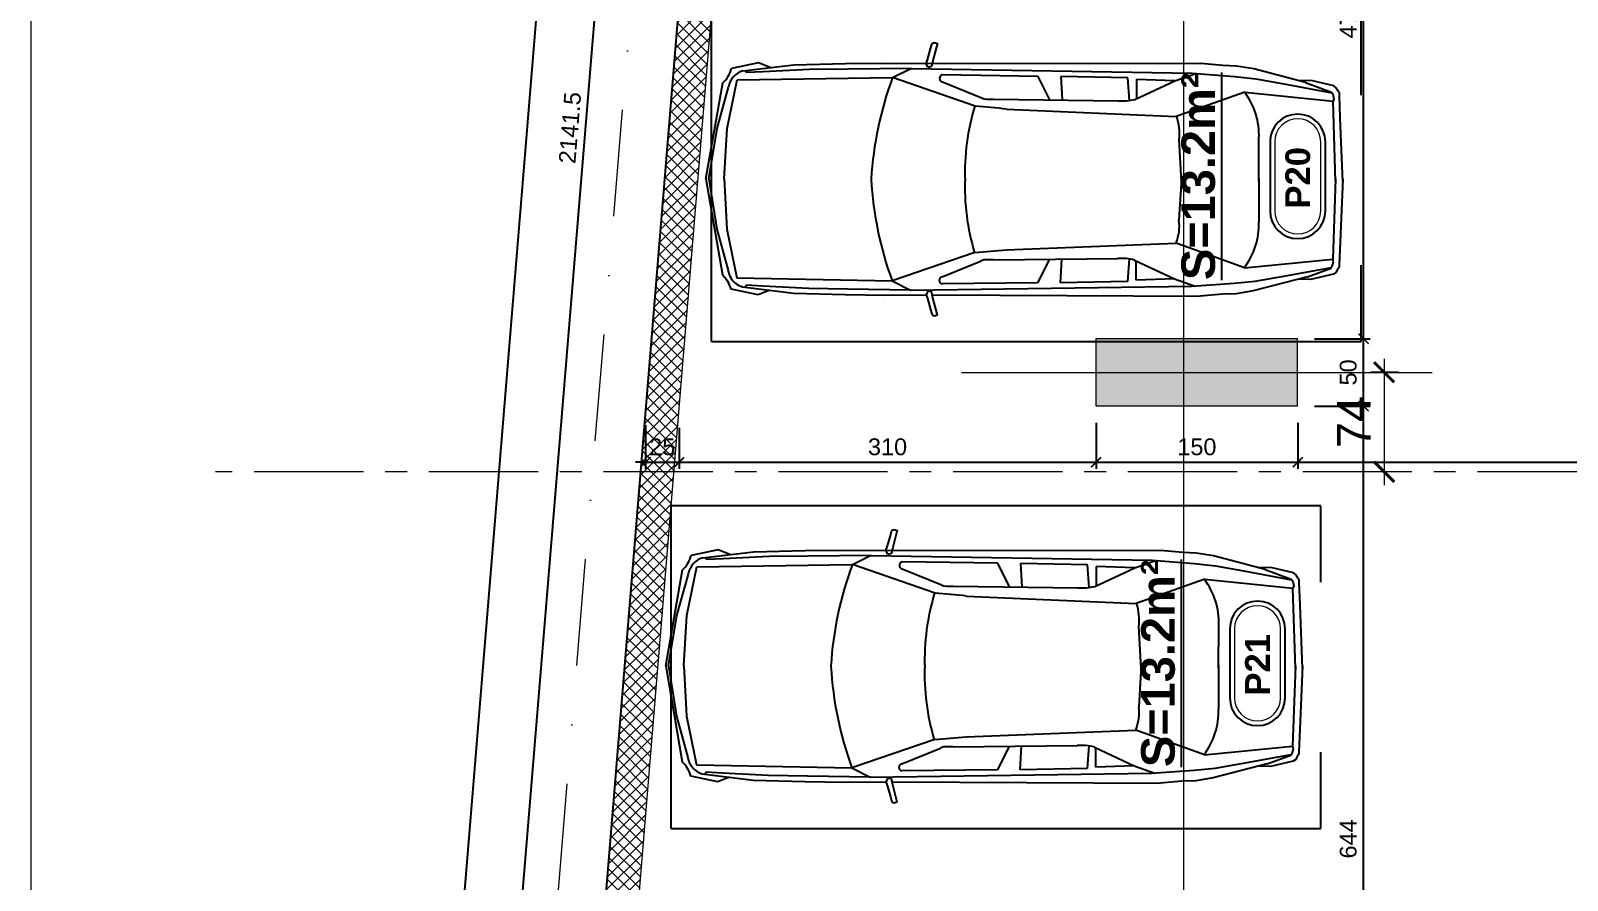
# Model space of a CAD drawing. Header units: centimetres. Extents: x 60496 to 66049, y -55119 to -48212.
# Drawn here: x 60496 to 61639, y -53726 to -53094 of the extents above; entities that cross this region are included whole.
import ezdxf
from ezdxf.enums import TextEntityAlignment as Align

# ---------------------------------------------------------------- set-up
doc = ezdxf.new("R2010")
doc.units = ezdxf.units.CM
doc.header["$LTSCALE"] = 50
doc.header["$MEASUREMENT"] = 0
for name, pattern in [('23486-A01$0${ Chain Double-Dash }', [0]), ('AXES', [2, 1.25, -0.25, 0.25, -0.25]), ('CACHE', [0.375, 0.25, -0.125]), ('CONTINU', [0]), ('Dot & Dashed', [335.138881, 158.75, -88.194444, 0, -88.194437])]:
    doc.linetypes.add(name, pattern=pattern)
doc.layers.get('0').update_dxf_attribs({"color": 8})
for name, color, linetype in [('AXES', 10, 'AXES'), ('BETON COUPE', 3, 'CONTINU'), ('BORD', 5, 'Continuous'), ('COTE 50ème', 1, 'Continuous'), ('FINI', 251, 'Continuous'), ('PILIER', 7, 'Continuous'), ('TEXTE', 7, 'Continuous')]:
    doc.layers.add(name, color=color, linetype=linetype)
for name, color, linetype, lineweight in [('BETON CACHE', 4, 'CACHE', 5), ('BETON HACHURE', 253, 'Continuous', 13), ('MACONNERIE COUPE', 7, 'Continuous', 30)]:
    doc.layers.add(name, color=color, linetype=linetype, lineweight=lineweight)
doc.layers.add('FMULT', color=150, linetype='Continuous', plot=False)
doc.layers.add('HORS GEL', color=7, linetype='CACHE', lineweight=15, true_color=0x00661a)
doc.layers.add('PREFA MUR SUP TRAME', color=7, linetype='Continuous', true_color=0xd7c7ff)
doc.styles.add('BRMNAMES', font='swisseb.ttf', dxfattribs={"height": 20})
doc.styles.add('RS_TEXT_1.50', font='arial.ttf', dxfattribs={"height": 12.5})
doc.styles.add('RS_TXT_100', font='arial.ttf', dxfattribs={"height": 25})
doc.styles.add('RS_TXT_50', font='arial.ttf', dxfattribs={"height": 12.5})
doc.dimstyles.new('RS_100CM_LINEAIRE', dxfattribs={"dimscale": 10, "dimtxt": 25, "dimasz": 1.5, "dimexe": 1, "dimexo": 2.5, "dimgap": 1, "dimtad": 1, "dimdec": 1, "dimrnd": 0.5, "dimdsep": 46, "dimtxsty": 'RS_TXT_100', "dimblk1": 'ARCHTICK', "dimblk2": 'ARCHTICK', "dimsah": 1, "dimcen": 2.5, "dimdle": 1, "dimclrt": 4, "dimadec": 0, "dimazin": 2, "dimtfac": 1, "dimtdec": 1, "dimtix": 1, "dimtmove": 2, "dimatfit": 3, "dimfxl": 1, "dimtolj": 1, "dimtzin": 0, "dimarcsym": 0})
doc.dimstyles.new('RS_50CM_LINEAIRE', dxfattribs={"dimscale": 5, "dimtxt": 12.5, "dimasz": 1.5, "dimexe": 1, "dimexo": 2.5, "dimgap": 1, "dimtad": 1, "dimdec": 1, "dimrnd": 0.5, "dimdsep": 46, "dimtxsty": 'RS_TXT_50', "dimblk1": 'ARCHTICK', "dimblk2": 'ARCHTICK', "dimsah": 1, "dimcen": 2.5, "dimdle": 1, "dimclrt": 4, "dimadec": 0, "dimazin": 2, "dimtfac": 1, "dimtdec": 1, "dimtix": 1, "dimtmove": 2, "dimatfit": 3, "dimfxl": 1, "dimtolj": 1, "dimtzin": 0, "dimarcsym": 0})

# ---------------------------------------------------------------- blocks, each defined once
blk = doc.blocks.new('_ArchTick')
at = {"color": 0, "linetype": 'ByBlock', "const_width": 0.15}
blk.add_lwpolyline([(-0.5, -0.5), (0.5, 0.5)], dxfattribs=at)
blk = doc.blocks.new('*D156')
at = {"layer": 'Defpoints', "color": 0, "linetype": 'ByBlock', "transparency": 16777216}
for p in [(71083.4, -44380.7), (71047.8, -44454.7), (71083.4, -44454.7)]:
    blk.add_point(p, dxfattribs=at)
at = {"layer": 'HORS GEL', "color": 0, "linetype": 'ByBlock', "lineweight": -2, "transparency": 16777216}
for p, q in [((71047.8, -44370.7), (71047.8, -44464.7)), ((71058.4, -44380.7), (71037.8, -44380.7)), ((71058.4, -44454.7), (71037.8, -44454.7))]:
    blk.add_line(p, q, dxfattribs=at)
at = {"layer": 'HORS GEL', "color": 0, "linetype": 'ByBlock', "lineweight": -2, "transparency": 16777216, "xscale": 15, "yscale": 15, "zscale": 15}
for p, rotation in [((71047.8, -44380.7), 90), ((71047.8, -44454.7), 270)]:
    blk.add_blockref('_ArchTick', p, dxfattribs=dict(at, rotation=rotation))
at = {"layer": 'HORS GEL', "color": 4, "linetype": 'ByBlock', "transparency": 16777216, "insert": (71025.3, -44417.7), "char_height": 25, "attachment_point": 5, "rotation": 90, "style": 'RS_TXT_100'}
blk.add_mtext('\\A1;74', dxfattribs=at)
blk = doc.blocks.new('*D1210')
at = {"layer": 'COTE 50ème', "color": 0, "lineweight": -2, "ltscale": 0.5, "transparency": 16777216}
for p, q in [((61450.5, -53373.4), (61492, -53373.4)), ((61487, -54022.4), (61487, -53368.4)), ((61450.5, -54017.4), (61492, -54017.4))]:
    blk.add_line(p, q, dxfattribs=at)
at = {"layer": 'Defpoints', "color": 0, "ltscale": 0.5, "transparency": 16777216}
for p in [(61438, -53373.4), (61487, -53373.4), (61438, -54017.4)]:
    blk.add_point(p, dxfattribs=at)
at = {"layer": 'COTE 50ème', "color": 0, "lineweight": -2, "ltscale": 0.5, "transparency": 16777216, "xscale": 7.5, "yscale": 7.5, "zscale": 7.5}
for p, rotation in [((61487, -53373.4), 90), ((61487, -54017.4), 270)]:
    blk.add_blockref('_ArchTick', p, dxfattribs=dict(at, rotation=rotation))
at = {"layer": 'COTE 50ème', "color": 4, "ltscale": 0.5, "transparency": 16777216, "insert": (61475.6, -53695.4), "char_height": 12.5, "attachment_point": 5, "rotation": 90, "style": 'RS_TXT_50'}
blk.add_mtext('\\A1;644', dxfattribs=at)
blk = doc.blocks.new('*D1211')
at = {"layer": 'COTE 50ème', "color": 0, "lineweight": -2, "ltscale": 0.5, "transparency": 16777216}
for p, q in [((61487, -53378.4), (61487, -53318.4)), ((61450.5, -53323.4), (61492, -53323.4)), ((61450.5, -53373.4), (61492, -53373.4))]:
    blk.add_line(p, q, dxfattribs=at)
at = {"layer": 'Defpoints', "color": 0, "ltscale": 0.5, "transparency": 16777216}
for p in [(61438, -53323.4), (61487, -53323.4), (61438, -53373.4)]:
    blk.add_point(p, dxfattribs=at)
at = {"layer": 'COTE 50ème', "color": 0, "lineweight": -2, "ltscale": 0.5, "transparency": 16777216, "xscale": 7.5, "yscale": 7.5, "zscale": 7.5}
for p, rotation in [((61487, -53323.4), 90), ((61487, -53373.4), 270)]:
    blk.add_blockref('_ArchTick', p, dxfattribs=dict(at, rotation=rotation))
at = {"layer": 'COTE 50ème', "color": 4, "ltscale": 0.5, "transparency": 16777216, "insert": (61475.6, -53348.4), "char_height": 12.5, "attachment_point": 5, "rotation": 90, "style": 'RS_TXT_50'}
blk.add_mtext('\\A1;50', dxfattribs=at)
blk = doc.blocks.new('*D1001')
at = {"layer": 'COTE 50ème', "color": 0, "lineweight": -2, "ltscale": 0.5, "transparency": 16777216}
for p, q in [((61450.5, -52847.4), (61492, -52847.4)), ((61487, -53328.4), (61487, -52842.4)), ((61450.5, -53323.4), (61492, -53323.4))]:
    blk.add_line(p, q, dxfattribs=at)
at = {"layer": 'Defpoints', "color": 0, "ltscale": 0.5, "transparency": 16777216}
for p in [(61438, -52847.4), (61487, -52847.4), (61438, -53323.4)]:
    blk.add_point(p, dxfattribs=at)
at = {"layer": 'COTE 50ème', "color": 0, "lineweight": -2, "ltscale": 0.5, "transparency": 16777216, "xscale": 7.5, "yscale": 7.5, "zscale": 7.5}
for p, rotation in [((61487, -52847.4), 90), ((61487, -53323.4), 270)]:
    blk.add_blockref('_ArchTick', p, dxfattribs=dict(at, rotation=rotation))
at = {"layer": 'COTE 50ème', "color": 4, "ltscale": 0.5, "transparency": 16777216, "insert": (61475.6, -53085.4), "char_height": 12.5, "attachment_point": 5, "rotation": 90, "style": 'RS_TXT_50'}
blk.add_mtext('\\A1;476', dxfattribs=at)
blk = doc.blocks.new('*D981')
at = {"layer": 'COTE 50ème', "color": 0, "lineweight": -2, "ltscale": 0.5, "transparency": 16777216}
for p, q in [((60952.9, -53387.7), (60952.9, -53420.2)), ((60977.8, -53389.7), (60977.8, -53420.2)), ((60952.9, -53415.2), (60945.4, -53415.2)), ((60952.9, -53415.2), (60977.8, -53415.2)), ((60977.8, -53415.2), (60985.3, -53415.2))]:
    blk.add_line(p, q, dxfattribs=at)
at = {"layer": 'Defpoints', "color": 0, "ltscale": 0.5, "transparency": 16777216}
for p in [(60952.9, -53375.2), (60977.8, -53377.2), (60977.8, -53415.2)]:
    blk.add_point(p, dxfattribs=at)
at = {"layer": 'COTE 50ème', "color": 0, "lineweight": -2, "ltscale": 0.5, "transparency": 16777216, "xscale": 7.5, "yscale": 7.5, "zscale": 7.5}
blk.add_blockref('_ArchTick', (60952.9, -53415.2), dxfattribs=at)
at = {"layer": 'COTE 50ème', "color": 0, "lineweight": -2, "ltscale": 0.5, "transparency": 16777216, "xscale": 7.5, "yscale": 7.5, "zscale": 7.5, "rotation": 180}
blk.add_blockref('_ArchTick', (60977.8, -53415.2), dxfattribs=at)
at = {"layer": 'COTE 50ème', "color": 4, "ltscale": 0.5, "transparency": 16777216, "insert": (60965.3, -53403.8), "char_height": 12.5, "attachment_point": 5, "style": 'RS_TXT_50'}
blk.add_mtext('\\A1;25', dxfattribs=at)
blk = doc.blocks.new('*D982')
at = {"layer": 'COTE 50ème', "color": 0, "lineweight": -2, "ltscale": 0.5, "transparency": 16777216}
for p, q in [((61288, -53385.9), (61288, -53420.2)), ((60977.8, -53389.7), (60977.8, -53420.2)), ((60972.8, -53415.2), (61293, -53415.2))]:
    blk.add_line(p, q, dxfattribs=at)
at = {"layer": 'Defpoints', "color": 0, "ltscale": 0.5, "transparency": 16777216}
for p in [(60977.8, -53377.2), (61288, -53373.4), (61288, -53415.2)]:
    blk.add_point(p, dxfattribs=at)
at = {"layer": 'COTE 50ème', "color": 0, "lineweight": -2, "ltscale": 0.5, "transparency": 16777216, "xscale": 7.5, "yscale": 7.5, "zscale": 7.5, "rotation": 180}
blk.add_blockref('_ArchTick', (60977.8, -53415.2), dxfattribs=at)
at = {"layer": 'COTE 50ème', "color": 0, "lineweight": -2, "ltscale": 0.5, "transparency": 16777216, "xscale": 7.5, "yscale": 7.5, "zscale": 7.5}
blk.add_blockref('_ArchTick', (61288, -53415.2), dxfattribs=at)
at = {"layer": 'COTE 50ème', "color": 4, "ltscale": 0.5, "transparency": 16777216, "insert": (61132.9, -53403.8), "char_height": 12.5, "attachment_point": 5, "style": 'RS_TXT_50'}
blk.add_mtext('\\A1;310', dxfattribs=at)
blk = doc.blocks.new('*D983')
at = {"layer": 'COTE 50ème', "color": 0, "lineweight": -2, "ltscale": 0.5, "transparency": 16777216}
for p, q in [((61288, -53385.9), (61288, -53420.2)), ((61438, -53385.9), (61438, -53420.2)), ((61283, -53415.2), (61443, -53415.2))]:
    blk.add_line(p, q, dxfattribs=at)
at = {"layer": 'Defpoints', "color": 0, "ltscale": 0.5, "transparency": 16777216}
for p in [(61288, -53373.4), (61438, -53373.4), (61438, -53415.2)]:
    blk.add_point(p, dxfattribs=at)
at = {"layer": 'COTE 50ème', "color": 0, "lineweight": -2, "ltscale": 0.5, "transparency": 16777216, "xscale": 7.5, "yscale": 7.5, "zscale": 7.5, "rotation": 180}
blk.add_blockref('_ArchTick', (61288, -53415.2), dxfattribs=at)
at = {"layer": 'COTE 50ème', "color": 0, "lineweight": -2, "ltscale": 0.5, "transparency": 16777216, "xscale": 7.5, "yscale": 7.5, "zscale": 7.5}
blk.add_blockref('_ArchTick', (61438, -53415.2), dxfattribs=at)
at = {"layer": 'COTE 50ème', "color": 4, "ltscale": 0.5, "transparency": 16777216, "insert": (61363, -53403.8), "char_height": 12.5, "attachment_point": 5, "style": 'RS_TXT_50'}
blk.add_mtext('\\A1;150', dxfattribs=at)
blk = doc.blocks.new('*D984')
at = {"layer": 'COTE 50ème', "color": 0, "lineweight": -2, "ltscale": 0.5, "transparency": 16777216}
for p, q in [((61438, -53385.9), (61438, -53420.2)), ((62068, -53385.9), (62068, -53420.2)), ((61433, -53415.2), (62073, -53415.2))]:
    blk.add_line(p, q, dxfattribs=at)
at = {"layer": 'Defpoints', "color": 0, "ltscale": 0.5, "transparency": 16777216}
for p in [(61438, -53373.4), (62068, -53373.4), (62068, -53415.2)]:
    blk.add_point(p, dxfattribs=at)
at = {"layer": 'COTE 50ème', "color": 0, "lineweight": -2, "ltscale": 0.5, "transparency": 16777216, "xscale": 7.5, "yscale": 7.5, "zscale": 7.5, "rotation": 180}
blk.add_blockref('_ArchTick', (61438, -53415.2), dxfattribs=at)
at = {"layer": 'COTE 50ème', "color": 0, "lineweight": -2, "ltscale": 0.5, "transparency": 16777216, "xscale": 7.5, "yscale": 7.5, "zscale": 7.5}
blk.add_blockref('_ArchTick', (62068, -53415.2), dxfattribs=at)
at = {"layer": 'COTE 50ème', "color": 4, "ltscale": 0.5, "transparency": 16777216, "insert": (61753, -53403.8), "char_height": 12.5, "attachment_point": 5, "style": 'RS_TXT_50'}
blk.add_mtext('\\A1;630', dxfattribs=at)
blk = doc.blocks.new('*D932')
at = {"layer": 'COTE 50ème', "color": 0, "lineweight": -2, "ltscale": 0.5, "transparency": 16777216}
for p, q in [((60996.2, -52095.3), (60819.9, -54239.3)), ((61069.7, -52106.3), (60990.8, -52099.9)), ((60894.3, -54240.4), (60815.4, -54233.9))]:
    blk.add_line(p, q, dxfattribs=at)
at = {"layer": 'Defpoints', "color": 0, "ltscale": 0.5, "transparency": 16777216}
for p in [(61082.1, -52107.4), (60820.4, -54234.3), (60906.8, -54241.4)]:
    blk.add_point(p, dxfattribs=at)
at = {"layer": 'COTE 50ème', "color": 0, "lineweight": -2, "ltscale": 0.5, "transparency": 16777216, "xscale": 7.5, "yscale": 7.5, "zscale": 7.5}
for p, rotation in [((60995.7, -52100.3), 85.30167886991283), ((60820.4, -54234.3), 265.3016788699128)]:
    blk.add_blockref('_ArchTick', p, dxfattribs=dict(at, rotation=rotation))
at = {"layer": 'COTE 50ème', "color": 4, "ltscale": 0.5, "transparency": 16777216, "insert": (60896.7, -53166.4), "char_height": 12.5, "attachment_point": 5, "rotation": 85.3017, "style": 'RS_TXT_50'}
blk.add_mtext('\\A1;2141.5', dxfattribs=at)
blk = doc.blocks.new('*D952')
at = {"layer": 'COTE 50ème', "color": 0, "lineweight": -2, "ltscale": 0.5, "transparency": 16777216}
for p, q in [((61165, -49513.6), (60774.9, -54260.3)), ((61256.7, -49526.2), (61159.6, -49518.2)), ((60867.4, -54262.9), (60770.3, -54254.9))]:
    blk.add_line(p, q, dxfattribs=at)
at = {"layer": 'Defpoints', "color": 0, "ltscale": 0.5, "transparency": 16777216}
for p in [(61269.1, -49527.2), (60775.3, -54255.3), (60879.8, -54263.9)]:
    blk.add_point(p, dxfattribs=at)
at = {"layer": 'COTE 50ème', "color": 0, "lineweight": -2, "ltscale": 0.5, "transparency": 16777216, "xscale": 7.5, "yscale": 7.5, "zscale": 7.5}
for p, rotation in [((61164.6, -49518.6), 85.30167751912303), ((60775.3, -54255.3), 265.301677519123)]:
    blk.add_blockref('_ArchTick', p, dxfattribs=dict(at, rotation=rotation))
at = {"layer": 'COTE 50ème', "color": 4, "ltscale": 0.5, "transparency": 16777216, "insert": (60958.6, -51886), "char_height": 12.5, "attachment_point": 5, "rotation": 85.3017, "style": 'RS_TXT_50'}
blk.add_mtext('\\A1;4752.5', dxfattribs=at)
blk = doc.blocks.new('PILIER')
at = {"color": 252}
blk.add_lwpolyline([(1.563, 1.2), (-1.437, 1.2, 1), (-1.437, -1.2), (1.563, -1.2, 1), (1.563, 1.2, -1)], format="xyb", dxfattribs=at)
at = {"color": 10, "lineweight": 20}
blk.add_lwpolyline([(1.563, 1), (-1.437, 1, 1), (-1.437, -1), (1.563, -1, 1)], format="xyb", close=True, dxfattribs=at)
at = {"color": 7, "style": 'BRMNAMES'}
blk.add_attdef('PILIER_TEXTE', text='', height=1.076, dxfattribs=at).set_placement((0, 0), align=Align.MIDDLE_CENTER)
blk = doc.blocks.new('A$Ce9568e5d')
at = {"layer": 'AXES', "lineweight": 5, "ltscale": 1.3}
blk.add_line((3195, -2560), (-1985, -2560), dxfattribs=at)
at = {"layer": 'HORS GEL', "linetype": '23486-A01$0${ Chain Double-Dash }', "ltscale": 1.2}
for p, q in [((-1265, -1195), (-1265, -4150)), ((-1430, -2486), (-1080, -2486))]:
    blk.add_line(p, q, dxfattribs=at)
at = {"layer": 'HORS GEL', "linetype": 'ByBlock'}
dim = blk.add_linear_dim(base=(-1115.62, -2560), p1=(-1080, -2486), p2=(-1080, -2560), angle=90, dimstyle='RS_100CM_LINEAIRE', dxfattribs=at)
dim.commit()
dim.dimension.update_dxf_attribs({"geometry": '*D156', "text_midpoint": (-1138.12, -2523), "insert": (-72163.45, 41894.73)})

msp = doc.modelspace()

# ---------------------------------------------------------------- hatches: boundary and pattern name
at = {"layer": 'BETON HACHURE', "transparency": 33554585}
h = msp.add_hatch(dxfattribs=at)
h.set_pattern_fill('ANSI37', color=256, scale=50, angle=270, style=0)
h.set_pattern_definition([(315, (-1160.4855, 19655.393), (4.4194174, 4.4194174), []), (45, (-1160.4855, 19655.393), (-4.4194174, 4.4194174), [])])
h.paths.add_polyline_path([(62772.95, -51847.22), (62797.95, -51847.22), (62797.95, -52172.22), (62772.95, -52172.22)], flags=0)
h.paths.add_polyline_path([(62772.95, -51847.22), (62797.95, -51847.22), (62797.95, -52172.22), (62772.95, -52172.22)], flags=0)
h.paths.add_polyline_path([(64952.95, -51987.36), (64952.95, -52037.36), (65032.95, -52037.36), (65032.95, -51987.36)], flags=0)
h.paths.add_polyline_path([(64572.95, -51987.36), (64572.95, -52037.36), (64652.95, -52037.36), (64652.95, -51987.36)], flags=0)
edge = h.paths.add_edge_path(flags=0)
edge.add_arc((64612.95, -50672.36), 40, 0, 360)
edge = h.paths.add_edge_path(flags=0)
edge.add_arc((64612.95, -49997.36), 40, 0, 360)
edge = h.paths.add_edge_path(flags=0)
edge.add_arc((64612.95, -51272.36), 40, 0, 360)
h.paths.add_polyline_path([(65692.87, -49527.22), (61269.11, -49527.22), (60879.82, -54263.92), (65445.45, -54713.51), (65692.87, -54713.51)])
edge = h.paths.add_edge_path(flags=0)
edge.add_arc((64612.95, -51272.36), 40, 0, 360)
h.paths.add_polyline_path([(63397.95, -49552.22), (63397.95, -49972.36), (63422.95, -49972.36), (63422.95, -49552.22), (64992.96, -49552.22), (64992.95, -51312.36), (65032.95, -51312.36), (65032.95, -49552.22), (65667.87, -49552.22), (65667.87, -53452.22), (65032.95, -53452.22), (65032.95, -52057.36), (64992.95, -52057.36), (64992.95, -53477.22), (65667.87, -53477.22), (65667.87, -54685.93), (65459.18, -54688.51), (64660.45, -54610.07), (64660.45, -54122.36), (64635.45, -54122.36), (64635.45, -54607.62), (63330.45, -54479.46), (63330.45, -54122.36), (63305.45, -54122.36), (63305.45, -54477.01), (62117.95, -54360.39), (62117.95, -54122.36), (62067.95, -54122.36), (62067.95, -54355.48), (60906.75, -54241.45), (61082.14, -52107.36), (61287.95, -52107.36), (61287.95, -52057.36), (61086.25, -52057.36), (61088.1, -52037.36), (61287.95, -52037.36), (61287.95, -51987.36), (61092.01, -51987.36), (61148.71, -51297.36), (61287.95, -51297.36), (61287.95, -51247.36), (61152.82, -51247.36), (61198.03, -50697.36), (61287.95, -50697.36), (61287.95, -50647.36), (61202.13, -50647.36), (61292.14, -49552.22), (62070.45, -49552.22), (62070.45, -49972.36), (62095.45, -49972.36), (62095.45, -49552.22)], flags=16)
h.paths.add_polyline_path([(64572.95, -51232.36), (64572.95, -51312.36), (64652.95, -51312.36), (64652.95, -51232.36)], flags=0)
at = {"layer": 'PREFA MUR SUP TRAME'}
h = msp.add_hatch(color=256, dxfattribs=at)
h.paths.add_polyline_path([(63827.95, -51987.36), (63827.95, -52037.36), (63907.95, -52037.36), (63907.95, -51987.36)])
h.paths.add_polyline_path([(62117.95, -52412.36), (62097.95, -52412.36), (62097.95, -52087.36), (62542.95, -52087.36), (62542.95, -52412.36), (62522.95, -52412.36), (62522.95, -52107.36), (62332.95, -52107.36), (62332.95, -52412.36), (62307.95, -52412.36), (62307.95, -52107.36), (62117.95, -52107.36)])
h.paths.add_polyline_path([(62117.95, -52797.36), (62067.95, -52797.36), (62067.95, -52927.36), (62117.95, -52927.36)])
h.paths.add_polyline_path([(61437.95, -52847.36), (61437.95, -52797.36), (61287.95, -52797.36), (61287.95, -52847.36)])
h.paths.add_polyline_path([(61437.95, -53373.36), (61437.95, -53323.36), (61287.95, -53323.36), (61287.95, -53373.36)])
h.paths.add_polyline_path([(62117.95, -53222.36), (62067.95, -53222.36), (62067.95, -53372.36), (62117.95, -53372.36)])
h.paths.add_polyline_path([(62117.95, -53972.36), (62067.95, -53972.36), (62067.95, -54122.36), (62117.95, -54122.36)])
h.paths.add_polyline_path([(61437.95, -54067.36), (61437.95, -54017.36), (61287.95, -54017.36), (61287.95, -54067.36)])
h.paths.add_polyline_path([(61437.95, -52107.36), (61437.95, -52057.36), (61287.95, -52057.36), (61287.95, -52107.36)])
edge = h.paths.add_edge_path()
edge.add_arc((63867.95, -51272.36), 40, 0, 360)
edge = h.paths.add_edge_path()
edge.add_arc((63867.95, -50672.36), 40, 0, 360)
edge = h.paths.add_edge_path()
edge.add_arc((63987.95, -49997.36), 40, 0, 360)
h.paths.add_polyline_path([(62522.95, -53323.39), (62572.95, -53323.39), (62572.95, -53397.39), (62522.95, -53397.39)])

# ---------------------------------------------------------------- linework, layer by layer
at = {"layer": 'BETON CACHE', "color": 232, "linetype": 'Dot & Dashed', "ltscale": 0.01}
msp.add_lwpolyline([(65493.58, -54847.46), (64180.34, -54807.71), (60833.09, -54401.92), (61234.19, -49521.26), (64883.47, -49407.74), (65472.87, -49414.31)], close=True, dxfattribs=at)
at = {"layer": 'BETON COUPE', "lineweight": 5}
for points in [[(65692.87, -49527.22), (61269.11, -49527.22), (60879.82, -54263.92), (65445.45, -54713.51), (65692.87, -54713.51)], [(61437.95, -53373.36), (61437.95, -53323.36), (61287.95, -53323.36), (61287.95, -53373.36)]]:
    msp.add_lwpolyline(points, close=True, dxfattribs=at)
msp.add_lwpolyline([(63305.45, -54477.01), (62117.95, -54360.39), (62117.95, -54122.36), (62067.95, -54122.36), (62067.95, -54355.48), (60906.75, -54241.45), (61082.14, -52107.36), (61287.95, -52107.36), (61287.95, -52057.36), (61086.25, -52057.36), (61087.9, -52037.35), (61287.95, -52037.36), (61287.95, -51987.36), (61092.01, -51987.36), (61148.71, -51297.36), (61287.95, -51297.36), (61287.95, -51247.36)], dxfattribs=at)
at = {"layer": 'BORD'}
msp.add_lwpolyline([(65692.87, -52048.35), (61061.91, -52048.35), (60879.82, -54263.92), (65445.45, -54713.51), (65692.87, -54713.51)], close=True, dxfattribs=at)
at = {"layer": 'FINI'}
for p, q in [((61001.93, -53325.36), (61001.93, -53085.36)), ((61485.09, -53142.2), (61485.09, -53085.36)), ((61166.33, -53103.53), (61167.7, -53103.09)), ((61167.7, -53103.09), (61169.96, -53103.68)), ((61162.54, -53115.83), (61164.91, -53107.63)), ((61164.91, -53107.63), (61165.86, -53104.44)), ((61165.86, -53104.44), (61166.33, -53103.53)), ((61169.99, -53103.57), (61166.65, -53116.34)), ((61036.95, -53118.17), (61016.79, -53122.37)), ((61025.33, -53124.05), (61063.23, -53119.52)), ((61028.09, -53125.39), (61027.28, -53123.82)), ((61040.42, -53124.8), (61028.09, -53125.39)), ((61045.56, -53121.63), (61036.95, -53118.17)), ((61074.7, -53123.06), (61040.42, -53124.8)), ((61063.23, -53119.52), (61101.63, -53118.65)), ((61103.5, -53122.75), (61074.7, -53123.06)), ((61101.63, -53118.65), (61131.35, -53118.33)), ((61150.59, -53122.23), (61103.5, -53122.75)), ((61131.35, -53118.33), (61365.91, -53118.52)), ((61136.65, -53128.98), (61150.21, -53122.24)), ((61150.59, -53122.23), (61359.59, -53125.91)), ((61161.59, -53118.57), (61162.54, -53115.83)), ((61162.93, -53121.33), (61161.59, -53118.57)), ((61163.85, -53121.34), (61162.93, -53121.33)), ((61165.68, -53120.9), (61163.85, -53121.34)), ((61166.65, -53116.34), (61165.68, -53120.9)), ((61166.16, -53118.66), (61166.66, -53118.66)), ((61346.69, -53131.54), (61362.1, -53126.1)), ((61359.59, -53125.91), (61391.17, -53128.31)), ((61382.39, -53120.17), (61365.91, -53118.52)), ((61392.46, -53120.52), (61382.39, -53120.17)), ((61405.28, -53122.67), (61392.46, -53120.52)), ((61443.8, -53132.77), (61405.28, -53122.67)), ((60997.83, -53204.38), (61010.4, -53132.97)), ((61006.09, -53166.9), (61014.64, -53136.16)), ((61013.51, -53166.92), (61021.01, -53130.87)), ((61021.01, -53130.87), (61136.65, -53128.98)), ((61198.13, -53150.33), (61136.65, -53128.98)), ((61173.77, -53132.24), (61202.39, -53143.97)), ((61244.85, -53128.15), (61173.78, -53126.94)), ((61253.54, -53145.62), (61244.85, -53128.15)), ((61311.68, -53129.35), (61261.83, -53128.18)), ((61261.83, -53128.18), (61262.82, -53145.74)), ((61312.85, -53146.12), (61311.68, -53129.35)), ((61316.95, -53145.27), (61346.69, -53131.54)), ((61318.05, -53130.42), (61318.02, -53144.65)), ((61346.69, -53131.54), (61318.05, -53130.42)), ((61391.17, -53128.31), (61406.73, -53129.97)), ((61406.73, -53129.97), (61426.43, -53133.41)), ((61426.43, -53133.41), (61463.44, -53140.4)), ((61447.9, -53131.35), (61438.78, -53131.45)), ((61443.8, -53132.77), (61463.08, -53139.87)), ((61464.86, -53135.28), (61447.9, -53131.35)), ((61466.7, -53136.63), (61464.86, -53135.28)), ((61467.64, -53138.45), (61466.7, -53136.63)), ((61211.93, -53145.05), (61304.22, -53146.3)), ((61398.77, -53139.93), (61347.69, -53158.06)), ((61398.63, -53139.92), (61464.41, -53146.63)), ((61463.08, -53139.87), (61464.01, -53141.23)), ((61464.01, -53141.23), (61464.48, -53142.6)), ((61464.96, -53144.88), (61464.41, -53146.63)), ((61466.21, -53206.33), (61464.41, -53146.63)), ((61464.48, -53142.6), (61464.96, -53144.88)), ((61469.03, -53140.72), (61467.64, -53138.45)), ((61469.05, -53142.09), (61469.03, -53140.72)), ((61469.68, -53159.38), (61469.05, -53142.09)), ((61221.46, -53152.5), (61347.69, -53158.06)), ((61471.5, -53206.34), (61469.68, -53159.38)), ((60999.93, -53204.39), (61006.09, -53166.9)), ((61011.41, -53204.41), (61013.51, -53166.92)), ((61351.6, -53206.11), (61349.78, -53175.04)), ((61409.12, -53206.21), (61409.19, -53174.1)), ((60997.83, -53204.38), (61010.1, -53275.85)), ((60999.93, -53204.39), (61005.93, -53241.9)), ((61011.41, -53204.41), (61013.36, -53241.91)), ((61351.6, -53204.12), (61349.65, -53235.18)), ((61409.12, -53204.25), (61409.06, -53236.36)), ((61466.21, -53204.37), (61464.16, -53264.06)), ((61471.51, -53204.38), (61469.49, -53251.34)), ((61005.93, -53241.9), (61014.35, -53272.68)), ((61013.36, -53241.91), (61020.71, -53277.99)), ((61469.49, -53251.34), (61468.79, -53268.62)), ((61197.91, -53259.27), (61136.33, -53280.36)), ((61221.25, -53257.19), (61347.5, -53252.15)), ((61398.5, -53270.49), (61347.5, -53252.15)), ((61173.47, -53277.25), (61202.14, -53265.64)), ((61211.68, -53264.6), (61303.98, -53263.73)), ((61253.3, -53264.21), (61244.54, -53281.64)), ((61261.51, -53281.67), (61262.58, -53264.12)), ((61312.6, -53263.95), (61311.37, -53280.72)), ((61316.71, -53264.82), (61346.38, -53278.67)), ((61317.74, -53279.67), (61317.77, -53265.31)), ((61398.36, -53270.5), (61464.16, -53264.06)), ((61426.13, -53277.13), (61463.17, -53270.29)), ((61445.34, -53277.41), (61462.81, -53270.82)), ((61462.81, -53270.82), (61463.75, -53269.46)), ((61463.75, -53269.46), (61464.22, -53268.09)), ((61464.71, -53265.82), (61464.16, -53264.06)), ((61464.22, -53268.09), (61464.71, -53265.82)), ((61466.42, -53274.07), (61464.57, -53275.42)), ((61467.36, -53272.26), (61466.42, -53274.07)), ((61468.77, -53269.99), (61467.36, -53272.26)), ((61468.79, -53268.62), (61468.77, -53269.99)), ((61485.09, -53325.36), (61485.09, -53268.52)), ((61020.71, -53277.99), (61136.33, -53280.36)), ((61024.99, -53284.83), (61062.88, -53289.51)), ((61027.76, -53283.5), (61026.94, -53285.07)), ((61040.09, -53284.14), (61027.76, -53283.5)), ((61074.36, -53286.02), (61040.09, -53284.14)), ((61103.16, -53286.46), (61074.36, -53286.02)), ((61136.33, -53280.36), (61149.87, -53287.16)), ((61150.25, -53287.16), (61359.26, -53284.35)), ((61244.54, -53281.64), (61173.46, -53282.55)), ((61311.37, -53280.72), (61261.51, -53281.67)), ((61346.38, -53278.67), (61317.74, -53279.67)), ((61346.38, -53278.67), (61361.77, -53284.17)), ((61359.26, -53284.35), (61390.85, -53282.08)), ((61390.85, -53282.08), (61406.42, -53280.49)), ((61445.34, -53277.41), (61404.94, -53287.78)), ((61406.42, -53280.49), (61426.13, -53277.13)), ((61447.59, -53279.28), (61438.6, -53279.14)), ((61464.57, -53275.42), (61447.59, -53279.28)), ((61036.59, -53290.76), (61016.45, -53286.47)), ((61045.22, -53287.33), (61036.59, -53290.76)), ((61062.88, -53289.51), (61101.27, -53290.54)), ((61101.27, -53290.54), (61130.99, -53290.99)), ((61150.25, -53287.16), (61103.16, -53286.46)), ((61130.99, -53290.99), (61161.59, -53290.66)), ((61162.93, -53287.95), (61161.59, -53290.71)), ((61161.59, -53290.71), (61162.54, -53293.44)), ((61162.54, -53293.44), (61164.91, -53301.64)), ((61163.85, -53287.94), (61162.93, -53287.95)), ((61165.68, -53288.37), (61163.85, -53287.94)), ((61166.65, -53292.94), (61165.68, -53288.37)), ((61166.16, -53290.61), (61166.66, -53290.61)), ((61169.99, -53305.7), (61166.65, -53292.94)), ((61166.66, -53290.61), (61365.56, -53291.76)), ((61382.04, -53290.18), (61365.56, -53291.76)), ((61392.11, -53289.88), (61382.04, -53290.18)), ((61404.94, -53287.78), (61392.11, -53289.88)), ((61164.91, -53301.64), (61165.86, -53304.83)), ((61165.86, -53304.83), (61166.33, -53305.74)), ((61166.33, -53305.74), (61167.7, -53306.18)), ((61167.7, -53306.18), (61169.96, -53305.6)), ((61001.93, -53325.36), (61485.09, -53325.36)), ((60971.99, -53687.62), (60971.99, -53447.62)), ((61455.15, -53447.62), (60971.99, -53447.62)), ((61455.15, -53504.46), (61455.15, -53447.62)), ((61134.98, -53469.89), (61135.92, -53466.7)), ((61135.92, -53466.7), (61136.39, -53465.79)), ((61136.39, -53465.79), (61137.77, -53465.35)), ((61140.05, -53465.83), (61136.71, -53478.59)), ((61137.77, -53465.35), (61140.02, -53465.94)), ((61007.01, -53480.43), (60986.85, -53484.63)), ((61015.63, -53483.89), (61007.01, -53480.43)), ((61131.66, -53480.83), (61132.6, -53478.09)), ((61132.6, -53478.09), (61134.98, -53469.89)), ((61136.71, -53478.59), (61135.75, -53483.16)), ((60991.08, -53493.12), (61106.71, -53491.24)), ((60995.39, -53486.31), (61033.29, -53481.78)), ((60998.15, -53487.65), (60997.34, -53486.08)), ((61010.49, -53487.06), (60998.15, -53487.65)), ((61044.76, -53485.32), (61010.49, -53487.06)), ((61033.29, -53481.78), (61071.69, -53480.91)), ((61073.56, -53485), (61044.76, -53485.32)), ((61071.69, -53480.91), (61101.41, -53480.59)), ((61120.66, -53484.49), (61073.56, -53485)), ((61101.41, -53480.59), (61335.98, -53480.78)), ((61106.71, -53491.24), (61120.27, -53484.5)), ((61168.19, -53512.59), (61106.71, -53491.24)), ((61120.66, -53484.49), (61329.66, -53488.17)), ((61133, -53483.58), (61131.66, -53480.83)), ((61133.91, -53483.59), (61133, -53483.58)), ((61135.75, -53483.16), (61133.91, -53483.59)), ((61136.22, -53480.92), (61136.72, -53480.92)), ((61214.92, -53490.4), (61143.84, -53489.2)), ((61223.61, -53507.87), (61214.92, -53490.4)), ((61281.75, -53491.6), (61231.89, -53490.44)), ((61231.89, -53490.44), (61232.89, -53508)), ((61282.91, -53508.38), (61281.75, -53491.6)), ((61316.75, -53493.8), (61332.16, -53488.36)), ((61329.66, -53488.17), (61361.23, -53490.57)), ((61352.46, -53482.43), (61335.98, -53480.78)), ((61362.52, -53482.78), (61352.46, -53482.43)), ((61361.23, -53490.57), (61376.8, -53492.23)), ((61375.35, -53484.93), (61362.52, -53482.78)), ((61413.86, -53495.02), (61375.35, -53484.93)), ((60967.89, -53566.64), (60980.46, -53495.22)), ((60976.15, -53529.16), (60984.7, -53498.41)), ((60983.58, -53529.18), (60991.08, -53493.12)), ((61143.83, -53494.5), (61172.45, -53506.23)), ((61287.02, -53507.53), (61316.75, -53493.8)), ((61288.11, -53492.68), (61288.08, -53506.91)), ((61316.75, -53493.8), (61288.11, -53492.68)), ((61368.84, -53502.19), (61317.75, -53520.32)), ((61368.7, -53502.18), (61434.47, -53508.89)), ((61376.8, -53492.23), (61396.49, -53495.67)), ((61396.49, -53495.67), (61433.5, -53502.65)), ((61417.96, -53493.61), (61408.84, -53493.71)), ((61413.86, -53495.02), (61433.14, -53502.13)), ((61434.92, -53497.54), (61417.96, -53493.61)), ((61433.14, -53502.13), (61434.07, -53503.49)), ((61436.77, -53498.89), (61434.92, -53497.54)), ((61437.7, -53500.71), (61436.77, -53498.89)), ((61439.1, -53502.98), (61437.7, -53500.71)), ((61439.11, -53504.35), (61439.1, -53502.98)), ((61182, -53507.31), (61274.29, -53508.56)), ((61434.07, -53503.49), (61434.55, -53504.86)), ((61435.03, -53507.14), (61434.47, -53508.89)), ((61436.27, -53568.59), (61434.47, -53508.89)), ((61434.55, -53504.86), (61435.03, -53507.14)), ((61439.75, -53521.63), (61439.11, -53504.35)), ((61191.53, -53514.76), (61317.75, -53520.32)), ((61441.57, -53568.6), (61439.75, -53521.63)), ((60969.99, -53566.64), (60976.15, -53529.16)), ((60981.47, -53566.67), (60983.58, -53529.18)), ((61321.66, -53568.37), (61319.84, -53537.3)), ((61379.18, -53568.47), (61379.25, -53536.36)), ((60967.89, -53566.64), (60980.17, -53638.11)), ((60969.99, -53566.64), (60975.99, -53604.15)), ((60981.47, -53566.67), (60983.42, -53604.17)), ((61321.66, -53566.38), (61319.72, -53597.44)), ((61379.19, -53566.51), (61379.12, -53598.62)), ((61436.28, -53566.63), (61434.23, -53626.32)), ((61441.57, -53566.64), (61439.56, -53613.6)), ((60975.99, -53604.15), (60984.42, -53634.93)), ((60983.42, -53604.17), (60990.77, -53640.25)), ((61191.31, -53619.45), (61317.56, -53614.41)), ((61368.57, -53632.75), (61317.56, -53614.41)), ((61439.56, -53613.6), (61438.85, -53630.88)), ((61167.97, -53621.52), (61106.4, -53642.61)), ((61143.53, -53639.51), (61172.2, -53627.9)), ((61181.75, -53626.86), (61274.04, -53625.99)), ((61223.36, -53626.46), (61214.6, -53643.9)), ((61231.57, -53643.93), (61232.64, -53626.38)), ((61282.67, -53626.2), (61281.43, -53642.98)), ((61286.77, -53627.07), (61316.44, -53640.93)), ((61287.8, -53641.93), (61287.83, -53627.57)), ((61368.43, -53632.76), (61434.23, -53626.32)), ((61434.78, -53628.07), (61434.23, -53626.32)), ((61434.29, -53630.35), (61434.78, -53628.07)), ((60990.77, -53640.25), (61106.4, -53642.61)), ((61415.4, -53639.67), (61375, -53650.04)), ((61376.48, -53642.75), (61396.2, -53639.38)), ((61396.2, -53639.38), (61433.23, -53632.55)), ((61415.4, -53639.67), (61432.87, -53633.07)), ((61434.63, -53637.67), (61417.66, -53641.53)), ((61432.87, -53633.07), (61433.81, -53631.72)), ((61433.81, -53631.72), (61434.29, -53630.35)), ((61436.48, -53636.33), (61434.63, -53637.67)), ((61437.42, -53634.51), (61436.48, -53636.33)), ((61438.83, -53632.25), (61437.42, -53634.51)), ((61438.85, -53630.88), (61438.83, -53632.25)), ((61455.15, -53687.62), (61455.15, -53630.78)), ((61006.66, -53653.01), (60986.51, -53648.73)), ((60995.06, -53647.08), (61032.94, -53651.77)), ((60997.82, -53645.75), (60997.01, -53647.32)), ((61010.16, -53646.4), (60997.82, -53645.75)), ((61015.29, -53649.58), (61006.66, -53653.01)), ((61044.42, -53648.28), (61010.16, -53646.4)), ((61032.94, -53651.77), (61071.34, -53652.8)), ((61073.23, -53648.71), (61044.42, -53648.28)), ((61120.31, -53649.42), (61073.23, -53648.71)), ((61106.4, -53642.61), (61119.93, -53649.41)), ((61120.31, -53649.42), (61329.33, -53646.61)), ((61133, -53650.21), (61131.66, -53652.96)), ((61133.91, -53650.2), (61133, -53650.21)), ((61135.75, -53650.63), (61133.91, -53650.2)), ((61136.71, -53655.19), (61135.75, -53650.63)), ((61214.6, -53643.9), (61143.52, -53644.81)), ((61281.43, -53642.98), (61231.57, -53643.93)), ((61316.44, -53640.93), (61287.8, -53641.93)), ((61316.44, -53640.93), (61331.83, -53646.43)), ((61329.33, -53646.61), (61360.91, -53644.34)), ((61360.91, -53644.34), (61376.48, -53642.75)), ((61375, -53650.04), (61362.17, -53652.13)), ((61417.66, -53641.53), (61408.67, -53641.4)), ((61071.34, -53652.8), (61101.05, -53653.25)), ((61101.05, -53653.25), (61131.66, -53652.92)), ((61131.66, -53652.96), (61132.6, -53655.7)), ((61132.6, -53655.7), (61134.98, -53663.9)), ((61136.22, -53652.87), (61136.72, -53652.87)), ((61140.05, -53667.96), (61136.71, -53655.19)), ((61136.72, -53652.87), (61335.62, -53654.02)), ((61352.1, -53652.44), (61335.62, -53654.02)), ((61362.17, -53652.13), (61352.1, -53652.44)), ((61134.98, -53663.9), (61135.92, -53667.09)), ((61135.92, -53667.09), (61136.39, -53668)), ((61136.39, -53668), (61137.77, -53668.44)), ((61137.77, -53668.44), (61140.02, -53667.85)), ((60971.99, -53687.62), (61455.15, -53687.62))]:
    msp.add_line(p, q, dxfattribs=at)
for centre, major_axis, ratio, start_param, end_param in [((60994.8, -53116.34), (-22.79, 0.28), 0.9999998, 2.3365197, 2.8861223), ((61029.41, -53138.43), (-14.94, 0.38), 0.9999998, -1.2692186, -0.1274101), ((61323.18, -53212.82), (30.21, 230.33), 0.8715423, 1.3145869, 1.6492973), ((61174.3, -53129.59), (2.56, 0.88), 0.9999997, 1.4358065, 4.1826319), ((61208.17, -53133.29), (5.81, 10.66), 0.9999997, 3.1448165, 3.3587911), ((61209.45, -53064.93), (-80.15, 0.77), 0.9999994, 1.5222876, 1.6114647), ((61307.81, -53111.59), (34.89, 0.83), 0.9999997, 4.5855228, 4.9536243), ((61355.86, -53172.03), (53.36, 0.57), 0.9999998, -0.0496496, 0.6326275), ((61360.2, -53199.89), (-169.78, 1.6), 0.9999998, -0.2873915, 0.0440399), ((61108.5, -54240.7), (232.64, 1069.03), 0.9999998, 0.1108356, 0.132256), ((61305.85, -53170.69), (-44.14, 0.78), 0.9999998, 3.0605595, 3.4528376), ((61323.21, -53197.29), (-29.26, 230.45), 0.871538, 1.4922957, 1.8270051), ((61360.18, -53210.38), (-169.79, 0.75), 0.9999998, -0.0343405, 0.2970909), ((61305.71, -53239.35), (-44.24, 1.25), 0.8567501, 2.830193, 3.284587), ((61355.72, -53238.22), (53.36, 0.48), 0.9999998, -0.6565816, 0.0256956), ((61112.78, -52168.53), (1092.99, 48.28), 0.9999996, -1.5370575, -1.5156375), ((61029.13, -53270.47), (14.94, 0.38), 0.9999998, 3.2645272, 4.4063358), ((61207.87, -53276.35), (12.07, 1.35), 0.9999998, 1.7368293, 1.9508038), ((61208.87, -53344.71), (-80.13, 2.06), 1, 4.7029884, 4.7921656), ((61307.42, -53298.46), (-34.89, 0.82), 0.9999997, 4.4667618, 4.8348634), ((60994.44, -53292.41), (22.65, 2.55), 0.9999998, 0.1514559, 0.7010585), ((61173.99, -53279.9), (2.56, 0.88), 0.9999997, 1.4358065, 4.1826319), ((60964.87, -53478.6), (-22.79, 0.28), 0.9999998, 2.3365197, 2.8861223), ((60999.47, -53500.68), (-14.94, 0.38), 0.9999998, -1.2692186, -0.1274101), ((61293.24, -53575.08), (30.21, 230.33), 0.8715423, 1.3145869, 1.6492973), ((61144.37, -53491.85), (2.56, 0.88), 0.9999997, 1.4358065, 4.1826319), ((61325.92, -53534.28), (53.36, 0.57), 0.9999998, -0.0496496, 0.6326275), ((61330.27, -53562.15), (-169.78, 1.6), 0.9999998, -0.2873915, 0.0440399), ((61078.56, -54602.96), (232.64, 1069.03), 0.9999998, 0.1108356, 0.132256), ((61178.23, -53495.55), (5.81, 10.66), 0.9999997, 3.1448165, 3.3587911), ((61179.51, -53427.19), (-80.15, 0.77), 0.9999994, 1.5222876, 1.6114647), ((61277.87, -53473.85), (34.89, 0.83), 0.9999997, 4.5855228, 4.9536243), ((61275.91, -53532.95), (-44.14, 0.78), 0.9999998, 3.0605595, 3.4528376), ((61293.28, -53559.55), (-29.26, 230.45), 0.871538, 1.4922957, 1.8270051), ((61330.24, -53572.63), (-169.79, 0.75), 0.9999998, -0.0343405, 0.2970909), ((61275.77, -53601.6), (-44.24, 1.25), 0.8567501, 2.830193, 3.284587), ((61325.79, -53600.48), (53.36, 0.48), 0.9999998, -0.6565816, 0.0256956), ((61082.85, -52530.79), (1092.99, 48.28), 0.9999996, -1.5370575, -1.5156375), ((61177.93, -53638.6), (12.07, 1.35), 0.9999998, 1.7368293, 1.9508038), ((61178.93, -53706.96), (-80.13, 2.06), 1, 4.7029884, 4.7921656), ((61277.49, -53660.72), (-34.89, 0.82), 0.9999997, 4.4667618, 4.8348634), ((60964.5, -53654.67), (22.65, 2.55), 0.9999998, 0.1514559, 0.7010585), ((60999.2, -53632.73), (14.94, 0.38), 0.9999998, 3.2645272, 4.4063358), ((61144.06, -53642.16), (2.56, 0.88), 0.9999997, 1.4358065, 4.1826319)]:
    msp.add_ellipse(centre, major_axis=major_axis, ratio=ratio, start_param=start_param, end_param=end_param, dxfattribs=at)
at = {"layer": 'FMULT', "lineweight": 5, "ltscale": 0.5}
msp.add_lwpolyline([(60495.53, -55119.47), (65791.29, -55119.47), (65791.29, -48775.25), (60495.53, -48775.25)], close=True, dxfattribs=at)

# ---------------------------------------------------------------- block references
at = {"layer": 'MACONNERIE COUPE', "lineweight": 5, "ltscale": 0.5}
msp.add_blockref('A$Ce9568e5d', (62617.95, -50862.36), dxfattribs=at)
at = {"layer": 'PILIER', "xscale": 17.145, "yscale": 17.145, "zscale": 17.145, "rotation": 89.99999999999999}
for p, values in [((61438.01, -53203.63), {'PILIER_TEXTE': 'P20'}), ((61408.07, -53565.89), {'PILIER_TEXTE': 'P21'})]:
    msp.add_blockref('PILIER', p, dxfattribs=at).add_auto_attribs(values)

# ---------------------------------------------------------------- texts
at = {"layer": 'TEXTE', "char_height": 25, "width": 958.4363, "attachment_point": 5, "rotation": 90, "style": 'RS_TEXT_1.50'}
for insert in [(61364.15, -53202.55), (61334.21, -53564.81)]:
    msp.add_mtext('{\\fArial|b1|i0|c0|p34;\\LS=13.2m²}', dxfattribs=dict(at, insert=insert))

# ---------------------------------------------------------------- dimensions: what is measured, and where the dimension line sits
at = {"layer": 'COTE 50ème', "ltscale": 0.5}
dim = msp.add_aligned_dim(p1=(61269.11, -49527.22), p2=(60879.82, -54263.92), distance=-104.85, dimstyle='RS_50CM_LINEAIRE', dxfattribs=at)
dim.commit()
dim.dimension.update_dxf_attribs({"geometry": '*D952', "text_midpoint": (60958.63, -51886.05)})
for base, p1, p2, angle, picture, middle in [((60820.36, -54234.35), (61082.14, -52107.36), (60906.75, -54241.45), 85.30168, '*D932', (60896.71, -53166.37)), ((61487.01, -52847.36), (61437.95, -53323.36), (61437.95, -52847.36), 90, '*D1001', (61475.63, -53085.36)), ((61487.01, -53323.36), (61437.95, -53373.36), (61437.95, -53323.36), 90, '*D1211', (61475.63, -53348.36)), ((61487.01, -53373.36), (61437.95, -54017.36), (61437.95, -53373.36), 90, '*D1210', (61475.63, -53695.36))]:
    dim = msp.add_linear_dim(base=base, p1=p1, p2=p2, angle=angle, dimstyle='RS_50CM_LINEAIRE', dxfattribs=at)
    dim.commit()
    dim.dimension.update_dxf_attribs({"geometry": picture, "text_midpoint": middle})
for base, p1, p2, picture, middle in [((60977.78, -53415.17), (60952.86, -53375.2), (60977.78, -53377.25), '*D981', (60965.32, -53403.79)), ((61287.95, -53415.17), (60977.78, -53377.25), (61287.95, -53373.36), '*D982', (61132.87, -53403.79)), ((61437.95, -53415.17), (61287.95, -53373.36), (61437.95, -53373.36), '*D983', (61362.95, -53403.79)), ((62067.95, -53415.17), (61437.95, -53373.36), (62067.95, -53373.36), '*D984', (61752.95, -53403.79))]:
    dim = msp.add_linear_dim(base=base, p1=p1, p2=p2, dimstyle='RS_50CM_LINEAIRE', dxfattribs=at)
    dim.commit()
    dim.dimension.update_dxf_attribs({"geometry": picture, "text_midpoint": middle})

doc.saveas('drawing.dxf')
